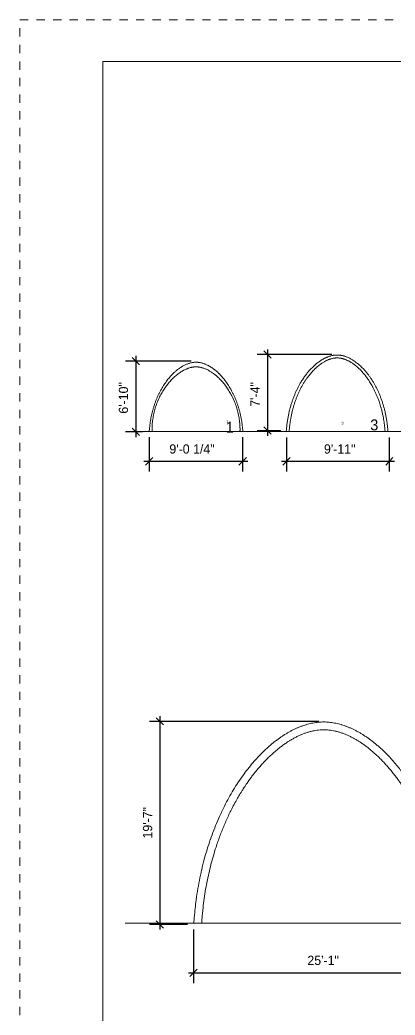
# Model space of a CAD drawing. Header units: inches. Extents: x -92.2 to -4.3, y -5886.5 to -5847.2.
# Drawn here: x -92.18 to -87.66, y -5874.48 to -5862.48 of the extents above; entities that cross this region are included whole.
import ezdxf

# ---------------------------------------------------------------- set-up
doc = ezdxf.new("R2010")
doc.units = ezdxf.units.IN
doc.header["$LTSCALE"] = 0.2
doc.header["$MEASUREMENT"] = 0
doc.header["$PDMODE"] = 1
doc.header["$PDSIZE"] = -2
doc.linetypes.add('STYLE_11', pattern=[0.46875, 0.3125, -0.15625])
doc.layers.get('0').update_dxf_attribs({"lineweight": 0})
for name, color, linetype, lineweight in [('Dimension', 7, 'Continuous', 0), ('NAILERS', 7, 'Continuous', 0), ('None', 7, 'Continuous', 0)]:
    doc.layers.add(name, color=color, linetype=linetype, lineweight=lineweight)
doc.styles.add('CityBlueprint', font='CityBlueprint')
doc.styles.add('Tw Cen MT', font='Tw Cen MT')
doc.dimstyles.new('Arch', dxfattribs={"dimtxt": 0.111581, "dimasz": 0.088379, "dimexe": 0.125, "dimexo": 0.0625, "dimgap": 0.0625, "dimtad": 1, "dimdec": 3, "dimzin": 15, "dimdsep": 46, "dimlunit": 4, "dimtxsty": 'CityBlueprint', "dimblk": 'VW_SLASH', "dimcen": 0, "dimdle": 0.0625, "dimazin": 0, "dimtfac": 1, "dimtdec": 3, "dimtix": 1, "dimtmove": 0, "dimatfit": 0, "dimldrblk": 'VW_FILLEDARROW', "dimfxl": 0, "dimfrac": 2, "dimtolj": 1, "dimtzin": 15, "dimarcsym": 0})

# ---------------------------------------------------------------- blocks, each defined once
blk = doc.blocks.new('block 88')
at = {"layer": 'NAILERS', "color": 3, "lineweight": 0, "flags": 128}
blk.add_lwpolyline([(26.436, 40.117, 0.002129), (26.416, 40.401), (26.411, 40.471, 0.004264), (26.376, 40.895), (26.357, 41.102, 0.008556), (26.266, 41.938), (26.248, 42.08, 0.008574), (26.095, 43.153), (26.093, 43.163, 0.008593), (25.906, 44.209), (25.904, 44.219, 0.008621), (25.686, 45.238), (25.683, 45.248, 0.008658), (25.435, 46.238), (25.432, 46.248, 0.008707), (25.156, 47.208), (25.153, 47.218, 0.008769), (24.849, 48.149), (24.807, 48.27, 0.008861), (24.559, 48.948), (24.556, 48.955, 0.00445), (24.296, 49.612, 0.009003), (24.019, 50.261), (23.924, 50.473, 0.009157), (23.633, 51.09), (23.629, 51.097, 0.004616), (23.329, 51.692), (23.327, 51.695, 0.00941), (23.014, 52.274), (23.01, 52.281, 0.004762), (22.688, 52.836), (22.686, 52.84, 0.009747), (22.353, 53.379), (22.349, 53.386, 0.004949), (22.009, 53.901), (22.007, 53.904, 0.010179), (21.657, 54.402), (21.652, 54.408, 0.005187), (21.297, 54.881), (21.294, 54.885, 0.010728), (20.93, 55.34), (20.925, 55.346, 0.005489), (20.556, 55.776), (20.554, 55.779, 0.011417), (20.177, 56.19), (20.171, 56.196, 0.005867), (19.793, 56.581), (19.79, 56.584, 0.012275), (19.404, 56.95), (19.335, 57.012, 0.006402), (19.075, 57.24), (19.073, 57.242, 0.006554), (18.812, 57.46), (18.81, 57.461, 0.006748), (18.547, 57.669), (18.545, 57.67, 0.006956), (18.281, 57.867), (18.279, 57.868, 0.007176), (18.015, 58.054), (18.012, 58.056, 0.007412), (17.747, 58.231), (17.745, 58.232, 0.007661), (17.479, 58.396), (17.477, 58.398, 0.007926), (17.211, 58.551), (17.209, 58.552, 0.008206), (16.943, 58.694), (16.941, 58.695, 0.0085), (16.675, 58.825), (16.672, 58.826, 0.008809), (16.406, 58.946), (16.404, 58.947, 0.009132), (16.139, 59.054), (16.137, 59.055, 0.009468), (15.872, 59.152), (15.87, 59.152, 0.009814), (15.606, 59.237), (15.604, 59.238, 0.010171), (15.34, 59.31), (15.338, 59.311, 0.010533), (15.076, 59.372), (15.074, 59.372, 0.010899), (14.814, 59.421), (14.812, 59.422, 0.011264), (14.552, 59.459), (14.551, 59.459, 0.011621), (14.293, 59.484), (14.292, 59.484, 0.011979), (14.035, 59.496, 0.012305), (13.778, 59.496, 0.01198), (13.522, 59.484), (13.521, 59.484, 0.011621), (13.263, 59.459), (13.261, 59.459, 0.011264), (13.002, 59.422), (13, 59.421, 0.010899), (12.739, 59.372), (12.738, 59.372, 0.010533), (12.476, 59.311), (12.474, 59.31, 0.010171), (12.21, 59.238), (12.208, 59.237, 0.009815), (11.944, 59.152), (11.942, 59.152, 0.009468), (11.677, 59.055), (11.675, 59.054, 0.009132), (11.41, 58.947), (11.408, 58.946, 0.008809), (11.142, 58.826), (11.139, 58.825, 0.0085), (10.873, 58.695), (10.871, 58.694, 0.008205), (10.605, 58.552), (10.603, 58.551, 0.007926), (10.337, 58.398), (10.335, 58.396, 0.007661), (10.069, 58.232), (10.067, 58.231, 0.007411), (9.802, 58.056), (9.799, 58.054, 0.007176), (9.535, 57.868), (9.533, 57.867, 0.006955), (9.269, 57.67), (9.267, 57.669, 0.006748), (9.004, 57.461), (9.002, 57.46, 0.006554), (8.741, 57.242), (8.739, 57.24, 0.006431), (8.479, 57.012), (8.41, 56.95, 0.012218), (8.024, 56.584), (8.021, 56.581, 0.005914), (7.643, 56.196), (7.637, 56.19, 0.011401), (7.26, 55.779), (7.194, 55.703, 0.010915), (6.706, 55.12), (6.698, 55.111, 0.010508), (6.222, 54.49), (6.215, 54.481, 0.010159), (5.752, 53.822), (5.746, 53.813, 0.009862), (5.297, 53.117), (5.291, 53.108, 0.009609), (4.858, 52.376), (4.853, 52.367, 0.009396), (4.438, 51.6), (4.433, 51.591, 0.009218), (4.037, 50.789), (4.033, 50.78, 0.00907), (3.658, 49.945), (3.654, 49.935, 0.008948), (3.301, 49.068), (3.297, 49.058, 0.008849), (2.968, 48.159), (2.965, 48.149, 0.008769), (2.661, 47.218), (2.658, 47.208, 0.008707), (2.381, 46.248), (2.379, 46.238, 0.008658), (2.131, 45.248), (2.128, 45.238, 0.008621), (1.91, 44.219), (1.908, 44.209, 0.008593), (1.721, 43.163), (1.719, 43.153, 0.008575), (1.566, 42.08), (1.548, 41.938, 0.008551), (1.457, 41.102), (1.438, 40.895, 0.004269), (1.403, 40.471), (1.398, 40.401, 0.002129), (1.378, 40.117), (2.128, 40.092, -0.00136), (2.14, 40.271), (2.154, 40.455, -0.007178), (2.201, 41.001), (2.235, 41.338, -0.009647), (2.343, 42.241), (2.344, 42.245, -0.00484), (2.478, 43.136), (2.478, 43.138, -0.009784), (2.637, 44.02), (2.638, 44.025, -0.00493), (2.82, 44.892), (2.821, 44.895, -0.010017), (3.028, 45.751), (3.029, 45.757, -0.005068), (3.259, 46.596), (3.26, 46.599, -0.010351), (3.514, 47.426), (3.561, 47.565, -0.005284), (3.745, 48.105), (3.746, 48.107, -0.005349), (3.941, 48.64), (3.942, 48.642, -0.005432), (4.146, 49.166), (4.147, 49.168, -0.005522), (4.362, 49.684), (4.363, 49.686, -0.005618), (4.587, 50.193), (4.588, 50.195, -0.005721), (4.822, 50.693, -0.005817), (5.068, 51.185), (5.099, 51.246, -0.008981), (5.418, 51.842), (5.452, 51.903, -0.006144), (5.719, 52.367), (5.72, 52.369, -0.00628), (5.997, 52.822), (6.033, 52.88, -0.006407), (6.247, 53.212), (6.28, 53.262, -0.003369), (6.434, 53.491), (6.455, 53.521, -0.003083), (6.57, 53.688, -0.002066), (6.687, 53.854), (6.744, 53.934, -0.009059), (6.982, 54.255), (7.069, 54.368, -0.006319), (7.342, 54.715), (7.345, 54.718, -0.006427), (7.622, 55.051), (7.625, 55.054, -0.00659), (7.906, 55.375), (7.908, 55.378, -0.006772), (8.193, 55.685), (8.195, 55.688, -0.006973), (8.483, 55.982), (8.486, 55.985, -0.007196), (8.775, 56.265), (8.778, 56.268, -0.007442), (9.071, 56.534), (9.073, 56.537, -0.007714), (9.368, 56.789), (9.371, 56.791, -0.008012), (9.666, 57.029), (9.669, 57.032, -0.008339), (9.966, 57.255), (9.97, 57.257, -0.008697), (10.268, 57.466), (10.271, 57.468, -0.009087), (10.569, 57.662), (10.573, 57.664, -0.009512), (10.871, 57.842), (10.875, 57.844, -0.009972), (11.173, 58.007), (11.177, 58.008, -0.010468), (11.475, 58.155), (11.478, 58.157, -0.011), (11.776, 58.288), (11.779, 58.29, -0.011568), (12.076, 58.405), (12.079, 58.406, -0.012168), (12.374, 58.504), (12.378, 58.505, -0.012796), (12.671, 58.588), (12.674, 58.588, -0.013446), (12.966, 58.654), (12.969, 58.654, -0.014108), (13.259, 58.702), (13.261, 58.703, -0.014769), (13.548, 58.734), (13.585, 58.737, -0.015449), (13.8, 58.747, -0.008003), (14.014, 58.747, -0.015429), (14.229, 58.737), (14.266, 58.734, -0.014769), (14.553, 58.703), (14.555, 58.702, -0.014107), (14.845, 58.654), (14.848, 58.654, -0.013445), (15.14, 58.588), (15.143, 58.588, -0.012796), (15.436, 58.505), (15.439, 58.504, -0.012167), (15.735, 58.406), (15.738, 58.405, -0.011567), (16.035, 58.289), (16.038, 58.288, -0.011), (16.336, 58.157), (16.339, 58.155, -0.010467), (16.637, 58.008), (16.641, 58.007, -0.009971), (16.939, 57.844), (16.943, 57.842, -0.009511), (17.241, 57.664), (17.245, 57.662, -0.009086), (17.543, 57.468), (17.546, 57.466, -0.008696), (17.844, 57.257), (17.848, 57.255, -0.008338), (18.144, 57.032), (18.148, 57.029, -0.008011), (18.443, 56.791), (18.446, 56.789, -0.007713), (18.74, 56.537), (18.743, 56.534, -0.007442), (19.036, 56.268), (19.039, 56.265, -0.007195), (19.328, 55.985), (19.331, 55.982, -0.006972), (19.619, 55.688), (19.621, 55.685, -0.006771), (19.906, 55.378), (19.908, 55.375, -0.006589), (20.189, 55.054), (20.192, 55.051, -0.006427), (20.469, 54.718), (20.472, 54.715, -0.006276), (20.745, 54.368), (20.75, 54.361, -0.006159), (21.014, 54.01), (21.065, 53.94, -0.005589), (21.22, 53.723), (21.265, 53.659, -0.002093), (21.328, 53.568, -0.015457), (21.337, 53.555), (21.353, 53.531, 0.003445), (21.394, 53.471), (21.429, 53.42, -0.004977), (21.538, 53.257), (21.556, 53.229, -0.002937), (21.699, 53.009), (21.735, 52.953, -0.006346), (21.945, 52.617), (21.98, 52.559, -0.00617), (22.25, 52.101), (22.251, 52.099, -0.006042), (22.512, 51.631), (22.513, 51.629, -0.005918), (22.764, 51.151), (22.765, 51.149, -0.005802), (23.007, 50.661), (23.008, 50.66, -0.005693), (23.241, 50.163), (23.242, 50.161, -0.00562), (23.465, 49.655), (23.521, 49.523, -0.010887), (23.833, 48.745), (23.834, 48.742, -0.005332), (24.124, 47.949), (24.126, 47.943, -0.010431), (24.394, 47.13), (24.437, 46.988, -0.010171), (24.752, 45.879), (24.754, 45.872, -0.009965), (25.028, 44.737), (25.029, 44.731, -0.009801), (25.261, 43.572), (25.262, 43.566, -0.009685), (25.45, 42.387), (25.455, 42.349, -0.009583), (25.591, 41.217), (25.592, 41.206, -0.008387), (25.686, 40.092), (26.436, 40.117)], format="xyb", dxfattribs=at)
at = {"layer": 'NAILERS', "color": 250, "insert": (23.397, 40.368), "char_height": 0.9844, "attachment_point": 7, "line_spacing_factor": 0.481418, "style": 'Tw Cen MT'}
blk.add_mtext('21', dxfattribs=at)
blk = doc.blocks.new('block 95')
at = {"layer": 'NAILERS', "color": 250, "insert": (-158.784, 40.847), "char_height": 1.36111, "attachment_point": 7, "line_spacing_factor": 0.451678}
blk.add_mtext('{\\fMyriad Pro|b0|i0|c0|p0;\\H0.7708x;\\l1}', dxfattribs=at)
blk = doc.blocks.new('block 96')
at = {"layer": 'NAILERS', "color": 3, "lineweight": 0, "flags": 128}
blk.add_lwpolyline([(-161.653, 46.76, -0.005044), (-161.614, 46.759), (-161.604, 46.759, -0.00986), (-161.544, 46.757), (-161.534, 46.756, -0.009695), (-161.454, 46.75), (-161.433, 46.748, -0.018456), (-161.313, 46.731), (-161.312, 46.731, -0.008921), (-161.191, 46.708), (-161.19, 46.708, -0.016979), (-161.068, 46.677), (-161.067, 46.677, -0.008188), (-160.945, 46.641), (-160.943, 46.64, -0.015566), (-160.82, 46.596), (-160.819, 46.596, -0.007495), (-160.696, 46.546), (-160.695, 46.546, -0.014324), (-160.571, 46.489), (-160.549, 46.478, -0.013524), (-160.385, 46.392), (-160.383, 46.39, -0.01281), (-160.219, 46.293), (-160.217, 46.291, -0.012163), (-160.054, 46.183), (-160.052, 46.181, -0.01158), (-159.89, 46.062), (-159.887, 46.06, -0.011059), (-159.727, 45.93), (-159.725, 45.928, -0.010595), (-159.566, 45.788), (-159.564, 45.786, -0.010183), (-159.406, 45.635), (-159.405, 45.633, -0.009819), (-159.25, 45.472), (-159.248, 45.47, -0.009499), (-159.096, 45.299), (-159.094, 45.297, -0.009217), (-158.945, 45.116), (-158.943, 45.114, -0.008971), (-158.798, 44.923), (-158.796, 44.921, -0.008757), (-158.654, 44.721), (-158.652, 44.719, -0.008572), (-158.514, 44.51), (-158.513, 44.507, -0.008412), (-158.38, 44.289), (-158.378, 44.287, -0.008276), (-158.249, 44.06), (-158.248, 44.057, -0.00816), (-158.125, 43.821), (-158.123, 43.819, -0.008062), (-158.005, 43.574), (-158.004, 43.572, -0.00798), (-157.892, 43.319), (-157.891, 43.317, -0.007913), (-157.784, 43.056), (-157.784, 43.053, -0.007858), (-157.684, 42.784), (-157.683, 42.782, -0.007814), (-157.59, 42.505), (-157.589, 42.502, -0.00778), (-157.504, 42.218), (-157.503, 42.215, -0.007755), (-157.425, 41.923), (-157.424, 41.921, -0.007733), (-157.354, 41.621), (-157.354, 41.619, -0.007718), (-157.292, 41.312), (-157.291, 41.31, -0.007708), (-157.238, 40.997), (-157.237, 40.994, -0.007701), (-157.193, 40.674), (-157.188, 40.632, -0.00769), (-157.161, 40.384), (-157.156, 40.323, -0.003842), (-157.145, 40.197), (-157.144, 40.176, -0.001916), (-157.138, 40.092), (-157.415, 40.092, 0.002658), (-157.413, 40.163), (-157.412, 40.215, 0.010505), (-157.412, 40.391), (-157.413, 40.444, 0.01032), (-157.424, 40.721), (-157.424, 40.722, 0.010134), (-157.447, 40.996), (-157.447, 40.997, 0.009949), (-157.481, 41.268), (-157.481, 41.269, 0.009768), (-157.525, 41.537), (-157.525, 41.538, 0.009595), (-157.579, 41.801), (-157.579, 41.802, 0.009432), (-157.642, 42.061), (-157.642, 42.062, 0.009282), (-157.714, 42.316), (-157.715, 42.317, 0.009148), (-157.796, 42.567), (-157.796, 42.568, 0.009031), (-157.885, 42.812), (-157.886, 42.814, 0.008933), (-157.983, 43.052), (-157.983, 43.053, 0.008857), (-158.087, 43.286), (-158.088, 43.287, 0.008806), (-158.199, 43.514), (-158.2, 43.515, 0.00878), (-158.318, 43.735), (-158.319, 43.737, 0.008782), (-158.443, 43.95), (-158.443, 43.951, 0.008814), (-158.573, 44.157), (-158.574, 44.159, 0.00888), (-158.709, 44.357), (-158.71, 44.358, 0.008982), (-158.85, 44.549), (-158.851, 44.551, 0.009122), (-158.996, 44.733), (-158.997, 44.735, 0.009306), (-159.145, 44.909), (-159.147, 44.91, 0.009536), (-159.299, 45.075), (-159.319, 45.097, 0.00984), (-159.436, 45.214), (-159.437, 45.215, 0.005013), (-159.555, 45.327, 0.010343), (-159.677, 45.436), (-159.718, 45.47, 0.010816), (-159.839, 45.57), (-159.841, 45.571, 0.005549), (-159.963, 45.664), (-159.964, 45.665, 0.011598), (-160.088, 45.753), (-160.089, 45.754, 0.005986), (-160.213, 45.836), (-160.214, 45.836, 0.012573), (-160.339, 45.912), (-160.341, 45.913, 0.006515), (-160.465, 45.983), (-160.466, 45.983, 0.01375), (-160.592, 46.047), (-160.593, 46.047, 0.007151), (-160.718, 46.104), (-160.719, 46.104, 0.015143), (-160.845, 46.155), (-160.847, 46.155, 0.007895), (-160.971, 46.199), (-160.972, 46.199, 0.016742), (-161.097, 46.236), (-161.119, 46.241, 0.008827), (-161.202, 46.261), (-161.202, 46.261, 0.009081), (-161.285, 46.278), (-161.285, 46.278, 0.009385), (-161.368, 46.291, 0.00963), (-161.45, 46.302), (-161.471, 46.304, 0.020247), (-161.592, 46.311, 0.011309), (-161.714, 46.312, 0.020181), (-161.836, 46.304), (-161.856, 46.302, 0.009658), (-161.939, 46.292, 0.009385), (-162.021, 46.279), (-162.021, 46.278, 0.009082), (-162.104, 46.262), (-162.104, 46.262, 0.008874), (-162.187, 46.242), (-162.209, 46.237, 0.016664), (-162.334, 46.2), (-162.335, 46.2, 0.007982), (-162.459, 46.157), (-162.461, 46.156, 0.015078), (-162.586, 46.106), (-162.587, 46.106, 0.007223), (-162.712, 46.05), (-162.714, 46.049, 0.013746), (-162.839, 45.986), (-162.862, 45.974, 0.012925), (-163.028, 45.879), (-163.03, 45.878, 0.012214), (-163.195, 45.772), (-163.197, 45.77, 0.011591), (-163.361, 45.654), (-163.363, 45.653, 0.011049), (-163.526, 45.526), (-163.527, 45.524, 0.010581), (-163.688, 45.388), (-163.69, 45.386, 0.010181), (-163.848, 45.24), (-163.849, 45.238, 0.009843), (-164.005, 45.082), (-164.006, 45.081, 0.009561), (-164.158, 44.916), (-164.16, 44.914, 0.009331), (-164.308, 44.74), (-164.309, 44.739, 0.009147), (-164.454, 44.557), (-164.455, 44.555, 0.009005), (-164.595, 44.365), (-164.596, 44.363, 0.008903), (-164.731, 44.165), (-164.732, 44.164, 0.008837), (-164.862, 43.958), (-164.863, 43.956, 0.008803), (-164.987, 43.743), (-164.987, 43.742, 0.008799), (-165.105, 43.522), (-165.106, 43.521, 0.008823), (-165.217, 43.294), (-165.218, 43.293, 0.008873), (-165.322, 43.06), (-165.323, 43.059, 0.008946), (-165.42, 42.82), (-165.42, 42.819, 0.00904), (-165.509, 42.574), (-165.51, 42.573, 0.009154), (-165.591, 42.323), (-165.591, 42.322, 0.009285), (-165.663, 42.067), (-165.664, 42.066, 0.00943), (-165.727, 41.807), (-165.727, 41.806, 0.009588), (-165.781, 41.542), (-165.781, 41.541, 0.009756), (-165.825, 41.273), (-165.825, 41.272, 0.009931), (-165.859, 41.001), (-165.859, 40.999, 0.010109), (-165.882, 40.725), (-165.882, 40.723, 0.010289), (-165.894, 40.446), (-165.895, 40.392, 0.010468), (-165.895, 40.216), (-165.894, 40.163, 0.002644), (-165.892, 40.092), (-166.169, 40.092, -0.001895), (-166.163, 40.176), (-166.155, 40.28, -0.011543), (-166.126, 40.57), (-166.114, 40.674, -0.007706), (-166.069, 40.994), (-166.069, 40.997, -0.007706), (-166.015, 41.31), (-166.015, 41.312, -0.007715), (-165.953, 41.619), (-165.952, 41.621, -0.007731), (-165.882, 41.921), (-165.882, 41.923, -0.007751), (-165.804, 42.215), (-165.803, 42.218, -0.007777), (-165.717, 42.502), (-165.716, 42.505, -0.007812), (-165.624, 42.782), (-165.623, 42.784, -0.007856), (-165.523, 43.053), (-165.522, 43.056, -0.007911), (-165.416, 43.317), (-165.415, 43.319, -0.007978), (-165.302, 43.572), (-165.301, 43.574, -0.00806), (-165.183, 43.819), (-165.182, 43.821, -0.008158), (-165.058, 44.057), (-165.057, 44.06, -0.008274), (-164.928, 44.287), (-164.927, 44.289, -0.008411), (-164.793, 44.507), (-164.792, 44.51, -0.00857), (-164.654, 44.719), (-164.653, 44.721, -0.008756), (-164.511, 44.921), (-164.509, 44.923, -0.00897), (-164.363, 45.114), (-164.362, 45.116, -0.009216), (-164.212, 45.297), (-164.192, 45.32, -0.00952), (-164.078, 45.449), (-164.076, 45.451, -0.004847), (-163.961, 45.573, -0.009989), (-163.842, 45.693), (-163.802, 45.731, -0.010413), (-163.682, 45.841), (-163.681, 45.842, -0.005327), (-163.561, 45.946), (-163.56, 45.946, -0.011084), (-163.439, 46.045), (-163.438, 46.046, -0.005697), (-163.316, 46.137), (-163.315, 46.138, -0.011892), (-163.193, 46.224), (-163.191, 46.225, -0.00613), (-163.069, 46.305), (-163.068, 46.305, -0.012842), (-162.944, 46.379), (-162.943, 46.38, -0.006638), (-162.82, 46.447), (-162.819, 46.447, -0.013943), (-162.695, 46.508), (-162.693, 46.509, -0.007222), (-162.57, 46.563), (-162.57, 46.564, -0.015193), (-162.446, 46.612), (-162.445, 46.612, -0.00788), (-162.322, 46.653), (-162.321, 46.653, -0.016575), (-162.199, 46.688), (-162.197, 46.689, -0.008598), (-162.076, 46.716), (-162.075, 46.716, -0.018041), (-161.954, 46.737), (-161.953, 46.738, -0.009348), (-161.833, 46.752, -0.019493), (-161.713, 46.759), (-161.693, 46.759, -0.005098), (-161.653, 46.76, -0.005098)], format="xyb", dxfattribs=at)
at = {"layer": 'NAILERS', "color": 17}
blk.add_blockref('block 95', (0, -0.875), dxfattribs=at)
blk = doc.blocks.new('block 103')
at = {"layer": 'NAILERS', "color": 3, "lineweight": 0, "flags": 128}
blk.add_lwpolyline([(-146.14, 40.092), (-146.418, 40.092), (-146.419, 40.104, 0.006393), (-146.445, 40.422, 0.007299), (-146.48, 40.74), (-146.481, 40.751, 0.007337), (-146.528, 41.085), (-146.528, 41.086, 0.007388), (-146.585, 41.415), (-146.585, 41.416, 0.007454), (-146.65, 41.742), (-146.65, 41.743, 0.007535), (-146.725, 42.063), (-146.725, 42.065, 0.007632), (-146.809, 42.38), (-146.817, 42.41, 0.007744), (-146.892, 42.662), (-146.914, 42.73, 0.004929), (-146.951, 42.845, 0.000859), (-146.99, 42.96), (-146.999, 42.988, 0.008003), (-147.06, 43.157), (-147.085, 43.223, 0.008148), (-147.201, 43.516), (-147.201, 43.518, 0.008318), (-147.326, 43.804), (-147.326, 43.805, 0.008506), (-147.459, 44.084), (-147.459, 44.086, 0.008712), (-147.6, 44.357), (-147.618, 44.392, 0.008952), (-147.73, 44.59), (-147.731, 44.591, 0.00455), (-147.846, 44.784, 0.009305), (-147.967, 44.974), (-147.995, 45.016, 0.009589), (-148.148, 45.237), (-148.155, 45.247, 0.008447), (-148.302, 45.444), (-148.32, 45.467, 0.009163), (-148.437, 45.612), (-148.438, 45.614, 0.004659), (-148.556, 45.753), (-148.557, 45.754, 0.009612), (-148.677, 45.887), (-148.679, 45.889, 0.004911), (-148.8, 46.016), (-148.8, 46.017, 0.010184), (-148.924, 46.138), (-148.925, 46.14, 0.005225), (-149.049, 46.255), (-149.05, 46.255, 0.010897), (-149.175, 46.364), (-149.177, 46.366, 0.005614), (-149.303, 46.468), (-149.304, 46.469, 0.011774), (-149.431, 46.565), (-149.432, 46.566, 0.006091), (-149.559, 46.655), (-149.56, 46.656, 0.012842), (-149.688, 46.739), (-149.711, 46.753, 0.006742), (-149.796, 46.803), (-149.797, 46.804, 0.006928), (-149.882, 46.851), (-149.883, 46.852, 0.007159), (-149.969, 46.896), (-149.969, 46.896, 0.007403), (-150.055, 46.938), (-150.055, 46.938, 0.007659), (-150.141, 46.976), (-150.141, 46.976, 0.007928), (-150.226, 47.011), (-150.227, 47.012, 0.008209), (-150.312, 47.043), (-150.313, 47.044, 0.008502), (-150.397, 47.072), (-150.398, 47.072, 0.008805), (-150.482, 47.097), (-150.483, 47.097, 0.009117), (-150.567, 47.119), (-150.567, 47.119, 0.009437), (-150.651, 47.138), (-150.652, 47.138, 0.009761), (-150.735, 47.153), (-150.735, 47.153, 0.010088), (-150.818, 47.164), (-150.818, 47.164, 0.010414), (-150.9, 47.172), (-150.901, 47.172, 0.010732), (-150.982, 47.177), (-150.983, 47.177, 0.011092), (-151.064, 47.178, 0.010905), (-151.146, 47.175), (-151.146, 47.175, 0.010575), (-151.228, 47.169), (-151.228, 47.169, 0.010251), (-151.311, 47.159), (-151.311, 47.159, 0.009924), (-151.394, 47.146), (-151.394, 47.146, 0.009598), (-151.478, 47.129), (-151.478, 47.129, 0.009276), (-151.562, 47.109), (-151.563, 47.109, 0.00896), (-151.647, 47.085), (-151.648, 47.085, 0.008652), (-151.732, 47.058), (-151.733, 47.058, 0.008354), (-151.818, 47.028), (-151.818, 47.028, 0.008067), (-151.903, 46.994), (-151.904, 46.994, 0.007792), (-151.989, 46.958), (-151.99, 46.957, 0.007529), (-152.075, 46.918), (-152.076, 46.917, 0.007279), (-152.161, 46.874), (-152.162, 46.874, 0.007113), (-152.247, 46.828), (-152.27, 46.815, 0.013384), (-152.398, 46.739), (-152.399, 46.739, 0.006425), (-152.526, 46.656), (-152.528, 46.655, 0.012264), (-152.656, 46.566), (-152.679, 46.549, 0.011584), (-152.847, 46.419), (-152.849, 46.417, 0.011003), (-153.016, 46.275), (-153.018, 46.273, 0.010496), (-153.183, 46.12), (-153.185, 46.118, 0.010058), (-153.347, 45.954), (-153.35, 45.952, 0.009679), (-153.51, 45.777), (-153.512, 45.775, 0.009356), (-153.669, 45.59), (-153.678, 45.578, 0.009073), (-153.817, 45.403, 0.006818), (-153.95, 45.222), (-153.967, 45.198, 0.011927), (-154.127, 44.963), (-154.15, 44.928, 0.009239), (-154.31, 44.671, 0.008987), (-154.459, 44.409), (-154.46, 44.408, 0.008751), (-154.602, 44.138), (-154.603, 44.136, 0.008534), (-154.737, 43.858), (-154.737, 43.857, 0.008335), (-154.863, 43.572), (-154.864, 43.571, 0.008156), (-154.981, 43.279), (-154.982, 43.277, 0.007994), (-155.091, 42.979), (-155.091, 42.978, 0.007851), (-155.192, 42.673), (-155.192, 42.672, 0.007724), (-155.284, 42.362), (-155.284, 42.36, 0.007614), (-155.367, 42.045), (-155.367, 42.043, 0.00752), (-155.441, 41.723), (-155.441, 41.721, 0.007441), (-155.506, 41.396), (-155.507, 41.395, 0.007377), (-155.562, 41.065), (-155.562, 41.064, 0.007328), (-155.608, 40.73), (-155.611, 40.709, 0.00729), (-155.643, 40.412), (-155.65, 40.338, 0.005451), (-155.663, 40.189), (-155.667, 40.135, 0.000906), (-155.67, 40.092), (-155.947, 40.092, -0.000965), (-155.944, 40.14), (-155.94, 40.2, -0.005833), (-155.926, 40.366), (-155.918, 40.447, -0.007789), (-155.882, 40.776), (-155.879, 40.799, -0.007798), (-155.827, 41.161), (-155.827, 41.165, -0.007809), (-155.765, 41.519), (-155.765, 41.522, -0.007824), (-155.693, 41.868), (-155.692, 41.871, -0.007844), (-155.612, 42.209), (-155.611, 42.212, -0.007871), (-155.521, 42.541), (-155.52, 42.544, -0.007905), (-155.422, 42.864), (-155.421, 42.867, -0.00795), (-155.314, 43.178), (-155.313, 43.181, -0.008005), (-155.199, 43.483), (-155.198, 43.486, -0.008074), (-155.076, 43.779), (-155.075, 43.782, -0.008157), (-154.946, 44.065), (-154.945, 44.067, -0.008258), (-154.81, 44.34), (-154.809, 44.343, -0.008377), (-154.667, 44.606), (-154.666, 44.609, -0.008518), (-154.519, 44.862), (-154.499, 44.894, -0.0087), (-154.385, 45.077), (-154.383, 45.079, -0.004399), (-154.267, 45.254, -0.00898), (-154.145, 45.427), (-154.105, 45.483, -0.009247), (-153.981, 45.645), (-153.98, 45.647, -0.004696), (-153.855, 45.801), (-153.854, 45.802, -0.009672), (-153.727, 45.951), (-153.725, 45.953, -0.004933), (-153.597, 46.095), (-153.596, 46.096, -0.010201), (-153.465, 46.232), (-153.463, 46.234, -0.00522), (-153.332, 46.362), (-153.331, 46.363, -0.010842), (-153.197, 46.486), (-153.195, 46.487, -0.005567), (-153.061, 46.602), (-153.06, 46.603, -0.011615), (-152.925, 46.712), (-152.923, 46.713, -0.005984), (-152.787, 46.814), (-152.786, 46.815, -0.012535), (-152.649, 46.909), (-152.624, 46.925, -0.006542), (-152.532, 46.983), (-152.532, 46.984, -0.006697), (-152.44, 47.039), (-152.439, 47.039, -0.006892), (-152.347, 47.091), (-152.346, 47.091, -0.007096), (-152.254, 47.139), (-152.253, 47.14, -0.007309), (-152.161, 47.184), (-152.16, 47.185, -0.007533), (-152.068, 47.226), (-152.068, 47.227, -0.007765), (-151.976, 47.265), (-151.975, 47.265, -0.008006), (-151.883, 47.3), (-151.882, 47.3, -0.008255), (-151.791, 47.331), (-151.79, 47.332, -0.008511), (-151.699, 47.36), (-151.698, 47.36, -0.008773), (-151.607, 47.384), (-151.606, 47.384, -0.00904), (-151.516, 47.405), (-151.515, 47.405, -0.00931), (-151.425, 47.422), (-151.424, 47.423, -0.00958), (-151.334, 47.436), (-151.334, 47.436, -0.009849), (-151.244, 47.446, -0.010077), (-151.154, 47.453), (-151.138, 47.454, -0.01833), (-151.016, 47.456), (-151, 47.455, -0.010332), (-150.91, 47.452, -0.010047), (-150.821, 47.444), (-150.821, 47.444, -0.009782), (-150.731, 47.433), (-150.731, 47.433, -0.009513), (-150.64, 47.418), (-150.64, 47.418, -0.009242), (-150.549, 47.4), (-150.549, 47.4, -0.008973), (-150.458, 47.378), (-150.457, 47.378, -0.008707), (-150.366, 47.353), (-150.365, 47.353, -0.008529), (-150.274, 47.324), (-150.25, 47.316, -0.016094), (-150.112, 47.265), (-150.111, 47.265, -0.007742), (-149.974, 47.207), (-149.972, 47.206, -0.014692), (-149.834, 47.139), (-149.833, 47.139, -0.007068), (-149.695, 47.066), (-149.693, 47.065, -0.013504), (-149.555, 46.984), (-149.531, 46.968, -0.012757), (-149.348, 46.848), (-149.346, 46.846, -0.012102), (-149.165, 46.713), (-149.162, 46.711, -0.011517), (-148.982, 46.566), (-148.98, 46.564, -0.010997), (-148.802, 46.406), (-148.8, 46.404, -0.010537), (-148.624, 46.234), (-148.622, 46.231, -0.010131), (-148.449, 46.05), (-148.446, 46.047, -0.009775), (-148.276, 45.854), (-148.274, 45.851, -0.009463), (-148.108, 45.646), (-148.106, 45.644, -0.009192), (-147.943, 45.428), (-147.941, 45.425, -0.008956), (-147.782, 45.198), (-147.781, 45.195, -0.008752), (-147.627, 44.957), (-147.625, 44.954, -0.008576), (-147.476, 44.706), (-147.475, 44.703, -0.008426), (-147.331, 44.444), (-147.33, 44.441, -0.008299), (-147.193, 44.172), (-147.191, 44.169, -0.008192), (-147.06, 43.89), (-147.059, 43.887, -0.008102), (-146.935, 43.598), (-146.934, 43.595, -0.008028), (-146.817, 43.296), (-146.815, 43.294, -0.007968), (-146.706, 42.986), (-146.705, 42.983, -0.00792), (-146.603, 42.666), (-146.603, 42.663, -0.007881), (-146.509, 42.337), (-146.509, 42.334, -0.007853), (-146.424, 41.999), (-146.424, 41.996, -0.007829), (-146.348, 41.653), (-146.348, 41.65, -0.007812), (-146.282, 41.299), (-146.282, 41.296, -0.007801), (-146.226, 40.937), (-146.226, 40.934, -0.007792), (-146.181, 40.567), (-146.181, 40.564, -0.00778), (-146.147, 40.189), (-146.147, 40.188, -0.001935), (-146.14, 40.092, -0.001935)], format="xyb", dxfattribs=at)
at = {"layer": 'NAILERS', "color": 250, "insert": (-147.849, 40.176), "char_height": 1.36111, "attachment_point": 7, "line_spacing_factor": 0.451678}
blk.add_mtext('{\\fMyriad Pro|b0|i0|c0|p0;\\H0.7708x;\\l3}', dxfattribs=at)
blk = doc.blocks.new('*D86')
at = {"layer": 'Defpoints', "color": 0, "lineweight": 0}
for p in [(-90.786, -5866.596), (-90.056, -5866.596), (-90.64, -5867.45)]:
    blk.add_point(p, dxfattribs=at)
at = {"layer": 'Dimension', "color": 7, "linetype": 'Continuous', "lineweight": -2}
for p, q in [((-90.741, -5866.64), (-90.83, -5866.552)), ((-90.83, -5867.406), (-90.741, -5867.494))]:
    blk.add_line(p, q, dxfattribs=at)
at = {"layer": 'Dimension', "color": 0, "linetype": 'Continuous', "lineweight": -2}
for p, q in [((-90.786, -5866.534), (-90.786, -5866.596)), ((-90.119, -5866.596), (-90.911, -5866.596)), ((-90.786, -5866.596), (-90.786, -5867.45)), ((-90.702, -5867.45), (-90.911, -5867.45)), ((-90.786, -5867.45), (-90.786, -5867.513))]:
    blk.add_line(p, q, dxfattribs=at)
at = {"color": 0, "linetype": 'Continuous', "lineweight": -2}
blk.add_wipeout([(-90.848, -5867.23), (-90.848, -5866.816), (-91.026, -5866.816), (-91.026, -5867.23)], dxfattribs=at).dxf.layer = 'Dimension'
at = {"layer": 'Dimension', "color": 0, "insert": (-90.99, -5867.23), "char_height": 0.1116, "attachment_point": 1, "rotation": 90, "line_spacing_factor": 0.959794, "style": 'CityBlueprint'}
blk.add_mtext('6\'-10"', dxfattribs=at)
blk = doc.blocks.new('VW_FILLEDARROW')
at = {"color": 0, "lineweight": -2}
blk.add_solid([(0, 0), (-0.01, 0), (-0.01, 0)], dxfattribs=at)
blk = doc.blocks.new('VW_SLASH')
at = {"color": 0, "linetype": 'ByBlock', "lineweight": -2}
blk.add_line((0, 0), (-1, 0), dxfattribs=at)
at = {"color": 7, "linetype": 'ByBlock', "lineweight": -2}
blk.add_line((-0.01, -0.01), (0.01, 0.01), dxfattribs=at)
blk = doc.blocks.new('*D87')
at = {"layer": 'Defpoints', "color": 0, "lineweight": 0}
for p in [(-90.624, -5867.45), (-89.497, -5867.45), (-90.624, -5867.804)]:
    blk.add_point(p, dxfattribs=at)
at = {"layer": 'Dimension', "color": 0, "linetype": 'Continuous', "lineweight": -2}
for p, q in [((-90.624, -5867.513), (-90.624, -5867.929)), ((-89.497, -5867.513), (-89.497, -5867.929)), ((-90.687, -5867.804), (-90.624, -5867.804)), ((-90.624, -5867.804), (-89.497, -5867.804)), ((-89.497, -5867.804), (-89.434, -5867.804))]:
    blk.add_line(p, q, dxfattribs=at)
at = {"layer": 'Dimension', "color": 7, "linetype": 'Continuous', "lineweight": -2}
for p, q in [((-90.58, -5867.76), (-90.668, -5867.849)), ((-89.541, -5867.849), (-89.452, -5867.76))]:
    blk.add_line(p, q, dxfattribs=at)
at = {"color": 0, "linetype": 'Continuous', "lineweight": -2}
blk.add_wipeout([(-90.38, -5867.742), (-89.741, -5867.742), (-89.741, -5867.564), (-90.38, -5867.564)], dxfattribs=at).dxf.layer = 'Dimension'
at = {"layer": 'Dimension', "color": 0, "insert": (-90.38, -5867.6), "char_height": 0.1116, "attachment_point": 1, "line_spacing_factor": 0.959794, "style": 'CityBlueprint'}
blk.add_mtext('9\'-0 1/4"', dxfattribs=at)
blk = doc.blocks.new('*D88')
at = {"layer": 'Defpoints', "color": 0, "lineweight": 0}
for p in [(-88.968, -5867.455), (-87.728, -5867.455), (-88.968, -5867.804)]:
    blk.add_point(p, dxfattribs=at)
at = {"layer": 'Dimension', "color": 0, "linetype": 'Continuous', "lineweight": -2}
for p, q in [((-88.968, -5867.518), (-88.968, -5867.929)), ((-87.728, -5867.518), (-87.728, -5867.929)), ((-89.03, -5867.804), (-88.968, -5867.804)), ((-88.968, -5867.804), (-87.728, -5867.804)), ((-87.728, -5867.804), (-87.666, -5867.804))]:
    blk.add_line(p, q, dxfattribs=at)
at = {"layer": 'Dimension', "color": 7, "linetype": 'Continuous', "lineweight": -2}
for p, q in [((-88.924, -5867.76), (-89.012, -5867.849)), ((-87.772, -5867.849), (-87.684, -5867.76))]:
    blk.add_line(p, q, dxfattribs=at)
at = {"color": 0, "linetype": 'Continuous', "lineweight": -2}
blk.add_wipeout([(-88.516, -5867.742), (-88.18, -5867.742), (-88.18, -5867.564), (-88.516, -5867.564)], dxfattribs=at).dxf.layer = 'Dimension'
at = {"layer": 'Dimension', "color": 0, "insert": (-88.516, -5867.6), "char_height": 0.1116, "attachment_point": 1, "line_spacing_factor": 0.959794, "style": 'CityBlueprint'}
blk.add_mtext('9\'-11"', dxfattribs=at)
blk = doc.blocks.new('*D89')
at = {"layer": 'Defpoints', "color": 0, "lineweight": 0}
for p in [(-89.197, -5866.518), (-88.358, -5866.518), (-88.973, -5867.435)]:
    blk.add_point(p, dxfattribs=at)
at = {"layer": 'Dimension', "color": 0, "linetype": 'Continuous', "lineweight": -2}
for p, q in [((-88.421, -5866.518), (-89.322, -5866.518)), ((-89.197, -5866.455), (-89.197, -5866.518)), ((-89.197, -5866.518), (-89.197, -5867.435)), ((-89.036, -5867.435), (-89.322, -5867.435)), ((-89.197, -5867.435), (-89.197, -5867.497))]:
    blk.add_line(p, q, dxfattribs=at)
at = {"layer": 'Dimension', "color": 7, "linetype": 'Continuous', "lineweight": -2}
for p, q in [((-89.153, -5866.562), (-89.241, -5866.474)), ((-89.241, -5867.39), (-89.153, -5867.479))]:
    blk.add_line(p, q, dxfattribs=at)
at = {"color": 0, "linetype": 'Continuous', "lineweight": -2}
blk.add_wipeout([(-89.26, -5867.147), (-89.26, -5866.805), (-89.437, -5866.805), (-89.437, -5867.147)], dxfattribs=at).dxf.layer = 'Dimension'
at = {"layer": 'Dimension', "color": 0, "insert": (-89.402, -5867.147), "char_height": 0.1116, "attachment_point": 1, "rotation": 90, "line_spacing_factor": 0.959794, "style": 'CityBlueprint'}
blk.add_mtext('7\'-4"', dxfattribs=at)
blk = doc.blocks.new('*D106')
at = {"layer": 'Defpoints', "color": 0, "lineweight": 0}
for p in [(-90.494, -5870.94), (-88.515, -5870.94), (-90.098, -5873.388)]:
    blk.add_point(p, dxfattribs=at)
at = {"layer": 'Dimension', "color": 0, "linetype": 'Continuous', "lineweight": -2}
for p, q in [((-90.494, -5870.877), (-90.494, -5870.94)), ((-88.577, -5870.94), (-90.619, -5870.94)), ((-90.494, -5870.94), (-90.494, -5873.388)), ((-90.161, -5873.388), (-90.619, -5873.388)), ((-90.494, -5873.388), (-90.494, -5873.45))]:
    blk.add_line(p, q, dxfattribs=at)
at = {"layer": 'Dimension', "color": 7, "linetype": 'Continuous', "lineweight": -2}
for p, q in [((-90.45, -5870.984), (-90.538, -5870.896)), ((-90.538, -5873.344), (-90.45, -5873.432))]:
    blk.add_line(p, q, dxfattribs=at)
at = {"color": 0, "linetype": 'Continuous', "lineweight": -2}
blk.add_wipeout([(-90.556, -5872.353), (-90.556, -5871.975), (-90.734, -5871.975), (-90.734, -5872.353)], dxfattribs=at).dxf.layer = 'Dimension'
at = {"layer": 'Dimension', "color": 0, "insert": (-90.699, -5872.353), "char_height": 0.1116, "attachment_point": 1, "rotation": 90, "line_spacing_factor": 0.959794, "style": 'CityBlueprint'}
blk.add_mtext('19\'-7"', dxfattribs=at)
blk = doc.blocks.new('*D107')
at = {"layer": 'Defpoints', "color": 0, "lineweight": 0}
for p in [(-90.088, -5873.388), (-86.952, -5873.388), (-90.088, -5873.971)]:
    blk.add_point(p, dxfattribs=at)
at = {"layer": 'Dimension', "color": 0, "linetype": 'Continuous', "lineweight": -2}
for p, q in [((-90.088, -5873.45), (-90.088, -5874.096)), ((-86.952, -5873.45), (-86.952, -5874.096)), ((-90.15, -5873.971), (-90.088, -5873.971)), ((-90.088, -5873.971), (-86.952, -5873.971)), ((-86.952, -5873.971), (-86.89, -5873.971))]:
    blk.add_line(p, q, dxfattribs=at)
at = {"layer": 'Dimension', "color": 7, "linetype": 'Continuous', "lineweight": -2}
for p, q in [((-90.043, -5873.927), (-90.132, -5874.015)), ((-86.996, -5874.015), (-86.908, -5873.927))]:
    blk.add_line(p, q, dxfattribs=at)
at = {"color": 0, "linetype": 'Continuous', "lineweight": -2}
blk.add_wipeout([(-88.716, -5873.909), (-88.324, -5873.909), (-88.324, -5873.731), (-88.716, -5873.731)], dxfattribs=at).dxf.layer = 'Dimension'
at = {"layer": 'Dimension', "color": 0, "insert": (-88.716, -5873.766), "char_height": 0.1116, "attachment_point": 1, "line_spacing_factor": 0.959794, "style": 'CityBlueprint'}
blk.add_mtext('25\'-1"', dxfattribs=at)
blk = doc.blocks.new('Group')
at = {"layer": 'None', "color": 2, "linetype": 'STYLE_11', "lineweight": 0}
blk.add_lwpolyline([(-27.738, 20.553), (8.262, 20.553), (8.262, -3.447), (-27.738, -3.447)], close=True, dxfattribs=at)
at = {"layer": 'None', "color": 8, "linetype": 'Continuous', "lineweight": 0}
blk.add_lwpolyline([(-26.738, 20.053), (6.012, 20.053), (6.012, -2.947), (-26.738, -2.947)], close=True, dxfattribs=at)
blk = doc.blocks.new('Group-1')
at = {"layer": 'None', "color": 4}
blk.add_blockref('Group', (0, 0), dxfattribs=at)

msp = doc.modelspace()

# ---------------------------------------------------------------- linework, layer by layer
at = {"color": 5, "linetype": 'Continuous', "lineweight": 0}
for p, q in [((-90.880539, -5867.443352), (-66.083664, -5867.443352)), ((-90.914164, -5873.374704), (-71.164164, -5873.374704))]:
    msp.add_line(p, q, dxfattribs=at)

# ---------------------------------------------------------------- block references
at = {"layer": 'NAILERS', "color": 17, "xscale": 0.125, "yscale": 0.125, "zscale": 0.125}
for name, p in [('block 103', (-69.476966, -5872.454908)), ('block 96', (-69.851966, -5872.454908)), ('block 88', (-90.256918, -5878.384759))]:
    msp.add_blockref(name, p, dxfattribs=at)

# ---------------------------------------------------------------- texts
at = {"layer": 'NAILERS', "color": 250, "insert": (-89.694253, -5867.307763), "char_height": 0.033546, "width": 0.03034777, "attachment_point": 1, "line_spacing_factor": 1.06639, "style": 'Tw Cen MT'}
msp.add_mtext('1', dxfattribs=at)

# ---------------------------------------------------------------- next in the draw order: dimensions: what is measured, and where the dimension line sits
at = {"layer": 'Dimension', "color": 250, "linetype": 'Continuous', "lineweight": 0}
for base, p1, p2, picture, middle in [((-90.785569, -5866.59608), (-90.639735, -5867.450247), (-90.056402, -5866.59608), '*D86', (-90.785569, -5867.023163)), ((-90.493902, -5870.93983), (-90.098069, -5873.387747), (-88.514735, -5870.93983), '*D106', (-90.493902, -5872.163788))]:
    dim = msp.add_linear_dim(base=base, p1=p1, p2=p2, angle=90, dimstyle='Arch', override={"dimgap": 0.0625, "dimlfac": 96, "dimpost": '<>', "dimtxsty": 'CityBlueprint', "dimtmove": 2}, dxfattribs=at)
    dim.commit()
    dim.dimension.update_dxf_attribs({"geometry": picture, "text_midpoint": middle})
dim = msp.add_linear_dim(base=(-88.96786, -5867.804413), p1=(-87.728277, -5867.455455), p2=(-88.96786, -5867.455455), dimstyle='Arch', override={"dimgap": 0.0625, "dimlfac": 96, "dimpost": '<>', "dimtxsty": 'CityBlueprint', "dimtmove": 2}, dxfattribs=at)
dim.commit()
dim.dimension.update_dxf_attribs({"geometry": '*D88', "text_midpoint": (-88.348069, -5867.804413)})

# ---------------------------------------------------------------- next in the draw order: dimensions: what is measured, and where the dimension line sits
for base, p1, p2, picture, middle in [((-90.62411, -5867.804413), (-89.496506, -5867.450247), (-90.62411, -5867.450247), '*D87', (-90.060308, -5867.804413)), ((-90.087652, -5873.97108), (-86.952235, -5873.387747), (-90.087652, -5873.387747), '*D107', (-88.519944, -5873.97108))]:
    dim = msp.add_linear_dim(base=base, p1=p1, p2=p2, dimstyle='Arch', override={"dimgap": 0.0625, "dimlfac": 96, "dimpost": '<>', "dimtxsty": 'CityBlueprint', "dimtmove": 2}, dxfattribs=at)
    dim.commit()
    dim.dimension.update_dxf_attribs({"geometry": picture, "text_midpoint": middle})

# ---------------------------------------------------------------- next in the draw order: dimensions: what is measured, and where the dimension line sits
dim = msp.add_linear_dim(base=(-89.197027, -5866.517955), p1=(-88.973069, -5867.434622), p2=(-88.358485, -5866.517955), angle=90, dimstyle='Arch', override={"dimgap": 0.0625, "dimlfac": 96, "dimpost": '<>', "dimtxsty": 'CityBlueprint', "dimtmove": 2}, dxfattribs=at)
dim.commit()
dim.dimension.update_dxf_attribs({"geometry": '*D89', "text_midpoint": (-89.197027, -5866.976288)})

# ---------------------------------------------------------------- next in the draw order: texts
at = {"layer": 'NAILERS', "color": 250, "insert": (-88.306197, -5867.328249), "char_height": 0.033546, "width": 0.03034777, "attachment_point": 1, "line_spacing_factor": 1.06639, "style": 'Tw Cen MT'}
msp.add_mtext('3', dxfattribs=at)

# ---------------------------------------------------------------- next in the draw order: block references
at = {"layer": 'None', "color": 4}
msp.add_blockref('Group-1', (-64.444549, -5883.035439), dxfattribs=at)

doc.saveas('drawing.dxf')
